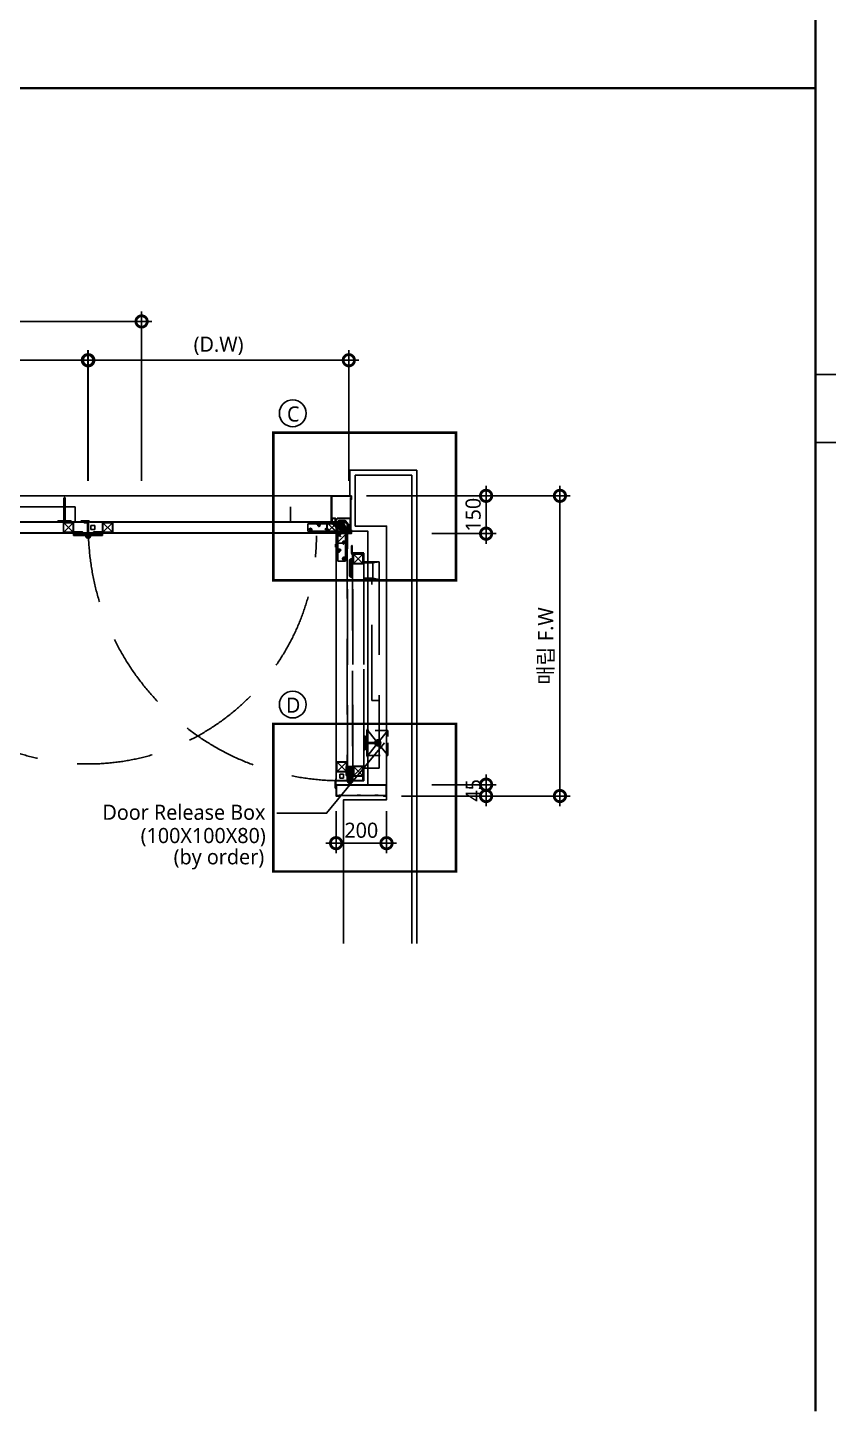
# Model space of a CAD drawing. Extents: x 930 to 96951, y 420 to 531574.
# Drawn here: x 5814 to 8989, y 420 to 5910 of the extents above; entities that cross this region are included whole.
import ezdxf
from ezdxf.enums import TextEntityAlignment as Align

# ---------------------------------------------------------------- set-up
doc = ezdxf.new("R2010")
doc.units = 0
doc.header["$LTSCALE"] = 200
doc.header["$MEASUREMENT"] = 0
doc.header["$PDMODE"] = 3
doc.header["$PDSIZE"] = -1
for name, pattern in [('CENTER', [2, 1.25, -0.25, 0.25, -0.25]), ('HID', [2.3, 1.5, -0.8]), ('HIDDEN', [0.375, 0.25, -0.125])]:
    doc.linetypes.add(name, pattern=pattern)
doc.layers.get('0').update_dxf_attribs({"linetype": 'CONTINUOUS'})
doc.layers.get('Defpoints').update_dxf_attribs({"color": 137, "linetype": 'CONTINUOUS'})
for name, color, linetype in [('251', 251, 'CONTINUOUS'), ('252', 252, 'CONTINUOUS'), ('col', 2, 'CONTINUOUS'), ('DIM', 7, 'CONTINUOUS'), ('DOOR', 6, 'CONTINUOUS'), ('Door_p', 5, 'CONTINUOUS'), ('FORM', 7, 'CONTINUOUS'), ('FP-HATC', 6, 'CONTINUOUS'), ('FRAME', 7, 'CONTINUOUS'), ('HAT', 8, 'CONTINUOUS'), ('Leader(지시선)', 4, 'CONTINUOUS'), ('SYM-LEAD', 6, 'CONTINUOUS'), ('TEXT', 3, 'CONTINUOUS'), ('평볼트', 250, 'CONTINUOUS')]:
    doc.layers.add(name, color=color, linetype=linetype)
doc.layers.add('도면내선', color=7, linetype='CONTINUOUS', lineweight=40)
doc.styles.add('스타일1', font='malgun.ttf')
doc.dimstyles.new('CJA-60', dxfattribs={"dimscale": 60, "dimtxt": 3, "dimasz": 1, "dimexe": 2, "dimexo": 3, "dimgap": 1, "dimtad": 1, "dimdec": 0, "dimzin": 1, "dimdsep": 46, "dimlunit": 6, "dimtxsty": '스타일1', "dimblk": 'GAUN-DOT', "dimcen": -2, "dimdle": 2, "dimclrd": 256, "dimclre": 256, "dimclrt": 3, "dimadec": 0, "dimazin": 0, "dimtfac": 1, "dimtdec": 0, "dimtix": 1, "dimtmove": 2, "dimatfit": 3, "dimldrblk": 'DOTSMALL', "dimfxl": 1, "dimtolj": 1, "dimtzin": 1, "dimarcsym": 0})
pattern_1 = [(315, (20040.2203, 25578.118), (0.67351921, 0.67351921), [])]

# ---------------------------------------------------------------- blocks, each defined once
blk = doc.blocks.new('볼트1')
at = {"color": 250}
for p, q in [((15190.6, 13175), (15192.6, 13176)), ((15192.6, 13176), (15192.6, 13166)), ((15180.6, 13173), (15180.6, 13169)), ((15180.6, 13173), (15180.9, 13173)), ((15180.6, 13169), (15181.5, 13169)), ((15181.2, 13173.6), (15180.9, 13173)), ((15181.5, 13169), (15180.9, 13173)), ((15181.2, 13173.6), (15181.5, 13173)), ((15181.5, 13173), (15182.1, 13173)), ((15182.1, 13169), (15181.5, 13173)), ((15181.8, 13168.4), (15181.5, 13169)), ((15181.8, 13168.4), (15182.1, 13169)), ((15182.4, 13173.6), (15182.1, 13173)), ((15182.7, 13169), (15182.1, 13173)), ((15182.1, 13169), (15182.7, 13169)), ((15182.4, 13173.6), (15182.7, 13173)), ((15182.7, 13173), (15183.3, 13173)), ((15183.3, 13169), (15182.7, 13173)), ((15183, 13168.4), (15182.7, 13169)), ((15183, 13168.4), (15183.3, 13169)), ((15183.6, 13173.6), (15183.3, 13173)), ((15183.9, 13169), (15183.3, 13173)), ((15183.3, 13169), (15183.9, 13169)), ((15183.6, 13173.6), (15183.9, 13173)), ((15183.9, 13173), (15184.5, 13173)), ((15184.5, 13169), (15183.9, 13173)), ((15184.2, 13168.4), (15183.9, 13169)), ((15184.2, 13168.4), (15184.5, 13169)), ((15184.8, 13173.6), (15184.5, 13173)), ((15185.1, 13169), (15184.5, 13173)), ((15184.5, 13169), (15185.1, 13169)), ((15184.8, 13173.6), (15185.1, 13173)), ((15185.1, 13173), (15185.7, 13173)), ((15185.7, 13169), (15185.1, 13173)), ((15185.4, 13168.4), (15185.1, 13169)), ((15185.4, 13168.4), (15185.7, 13169)), ((15186, 13173.6), (15185.7, 13173)), ((15186.3, 13169), (15185.7, 13173)), ((15185.7, 13169), (15186.3, 13169)), ((15186, 13173.6), (15186.3, 13173)), ((15186.3, 13173), (15186.9, 13173)), ((15186.9, 13169), (15186.3, 13173)), ((15186.6, 13168.4), (15186.3, 13169)), ((15186.6, 13168.4), (15186.9, 13169)), ((15187.2, 13173.6), (15186.9, 13173)), ((15187.5, 13169), (15186.9, 13173)), ((15186.9, 13169), (15187.5, 13169)), ((15187.2, 13173.6), (15187.5, 13173)), ((15187.5, 13173), (15188.1, 13173)), ((15188.1, 13169), (15187.5, 13173)), ((15187.8, 13168.4), (15187.5, 13169)), ((15187.8, 13168.4), (15188.1, 13169)), ((15188.4, 13173.6), (15188.1, 13173)), ((15188.7, 13169), (15188.1, 13173)), ((15188.1, 13169), (15188.7, 13169)), ((15188.4, 13173.6), (15188.7, 13173)), ((15188.7, 13173), (15189.3, 13173)), ((15189.3, 13169), (15188.7, 13173)), ((15189, 13168.4), (15188.7, 13169)), ((15189, 13168.4), (15189.3, 13169)), ((15189.6, 13173.6), (15189.3, 13173)), ((15189.9, 13169), (15189.3, 13173)), ((15189.3, 13169), (15189.9, 13169)), ((15189.6, 13173.6), (15189.9, 13173)), ((15189.9, 13173), (15190.6, 13173)), ((15190.5, 13169), (15189.9, 13173)), ((15190.2, 13168.4), (15189.9, 13169)), ((15190.2, 13168.4), (15190.5, 13169)), ((15190.5, 13169), (15190.6, 13169)), ((15190.6, 13175), (15190.6, 13167)), ((15192.6, 13166), (15190.6, 13167))]:
    blk.add_line(p, q, dxfattribs=at)
at = {"color": 250, "linetype": 'CENTER', "lineweight": 5, "ltscale": 4}
blk.add_line((15193.6, 13171), (15179.6, 13171), dxfattribs=at)
at = {"color": 250, "lineweight": 5}
for p, q in [((15181.2, 13173.6), (15181.8, 13168.4)), ((15182.4, 13173.6), (15183, 13168.4)), ((15183.6, 13173.6), (15184.2, 13168.4)), ((15184.8, 13173.6), (15185.4, 13168.4)), ((15186, 13173.6), (15186.6, 13168.4)), ((15187.2, 13173.6), (15187.8, 13168.4)), ((15188.4, 13173.6), (15189, 13168.4)), ((15189.6, 13173.6), (15190.2, 13168.4))]:
    blk.add_line(p, q, dxfattribs=at)
blk = doc.blocks.new('GAUN-DOT')
at = {"linetype": 'ByBlock'}
for p, q in [((2, 0), (-2, 0)), ((0, -2), (0, 2))]:
    blk.add_line(p, q, dxfattribs=at)
at = {"const_width": 2.25}
blk.add_lwpolyline([(0, 0.28125, 1), (0, -0.28125, 1)], format="xyb", close=True, dxfattribs=at)
blk = doc.blocks.new('*D70')
at = {"layer": 'Defpoints', "color": 0, "transparency": 16777216}
for p in [(7356.7, 2906.2), (7356.7, 2861.2), (7631.6, 2861.2)]:
    blk.add_point(p, dxfattribs=at)
at = {"layer": 'DIM', "lineweight": -2, "transparency": 16777216}
for p, q in [((7631.6, 2926.2), (7631.6, 2946.2)), ((7416.7, 2906.2), (7671.6, 2906.2)), ((7416.7, 2861.2), (7671.6, 2861.2)), ((7631.6, 2906.2), (7631.6, 2861.2)), ((7631.6, 2841.2), (7631.6, 2821.2))]:
    blk.add_line(p, q, dxfattribs=at)
at = {"layer": 'DIM', "lineweight": -2, "transparency": 16777216, "xscale": 20, "yscale": 20, "zscale": 20}
for p, rotation in [((7631.6, 2906.2), 270), ((7631.6, 2861.2), 90)]:
    blk.add_blockref('GAUN-DOT', p, dxfattribs=dict(at, rotation=rotation))
at = {"layer": 'DIM', "color": 3, "transparency": 16777216, "insert": (7581.1, 2883.7), "char_height": 60, "attachment_point": 5, "rotation": 90, "style": '스타일1'}
blk.add_mtext('\\A1;45', dxfattribs=at)
blk = doc.blocks.new('_DotSmall')
at = {"layer": 'DIM'}
h = blk.add_hatch(color=256, dxfattribs=at)
edge = h.paths.add_edge_path()
edge.add_arc((0, 0), 0.2, 0, 360)
at = {"layer": 'DIM', "linetype": 'ByBlock'}
blk.add_circle((0, 0), 0.2, dxfattribs=at)
blk = doc.blocks.new('*D69')
at = {"layer": 'Defpoints', "color": 0, "transparency": 16777216}
for p in [(7097.6, 4052.2), (7236.7, 2861.2), (7924.4, 2861.2)]:
    blk.add_point(p, dxfattribs=at)
at = {"layer": 'DIM', "lineweight": -2, "transparency": 16777216}
for p, q in [((7157.6, 4052.2), (7964.4, 4052.2)), ((7924.4, 4032.2), (7924.4, 2881.2)), ((7296.7, 2861.2), (7964.4, 2861.2))]:
    blk.add_line(p, q, dxfattribs=at)
at = {"layer": 'DIM', "lineweight": -2, "transparency": 16777216, "xscale": 20, "yscale": 20, "zscale": 20}
for p, rotation in [((7924.4, 4052.2), 90), ((7924.4, 2861.2), 270)]:
    blk.add_blockref('GAUN-DOT', p, dxfattribs=dict(at, rotation=rotation))
at = {"layer": 'DIM', "color": 3, "transparency": 16777216, "insert": (7871, 3456.7), "char_height": 60, "attachment_point": 5, "rotation": 90, "style": '스타일1'}
blk.add_mtext('\\A1;{\\fGulim|b0|i0|c129|p50;매립 }F.W ', dxfattribs=at)
blk = doc.blocks.new('*D68')
at = {"layer": 'Defpoints', "color": 0, "transparency": 16777216}
for p in [(7356.7, 4052.2), (7356.7, 3902.2), (7631.6, 3902.2)]:
    blk.add_point(p, dxfattribs=at)
at = {"layer": 'DIM', "lineweight": -2, "transparency": 16777216}
for p, q in [((7631.6, 4072.2), (7631.6, 4092.2)), ((7416.7, 4052.2), (7671.6, 4052.2)), ((7631.6, 4052.2), (7631.6, 3902.2)), ((7416.7, 3902.2), (7671.6, 3902.2)), ((7631.6, 3882.2), (7631.6, 3862.2))]:
    blk.add_line(p, q, dxfattribs=at)
at = {"layer": 'DIM', "lineweight": -2, "transparency": 16777216, "xscale": 20, "yscale": 20, "zscale": 20}
for p, rotation in [((7631.6, 4052.2), 270), ((7631.6, 3902.2), 90)]:
    blk.add_blockref('GAUN-DOT', p, dxfattribs=dict(at, rotation=rotation))
at = {"layer": 'DIM', "color": 3, "transparency": 16777216, "insert": (7580.5, 3977.2), "char_height": 60, "attachment_point": 5, "rotation": 90, "style": '스타일1'}
blk.add_mtext('\\A1;150', dxfattribs=at)
blk = doc.blocks.new('*D63')
at = {"layer": 'Defpoints', "color": 0, "transparency": 16777216}
for p in [(6265.4, 4744.1), (2361.6, 4052.2), (6265.4, 4052.2)]:
    blk.add_point(p, dxfattribs=at)
at = {"layer": 'DIM', "lineweight": -2, "transparency": 16777216}
for p, q in [((2361.6, 4112.2), (2361.6, 4784.1)), ((6265.4, 4112.2), (6265.4, 4784.1)), ((2381.6, 4744.1), (6245.4, 4744.1))]:
    blk.add_line(p, q, dxfattribs=at)
at = {"layer": 'DIM', "lineweight": -2, "transparency": 16777216, "xscale": 20, "yscale": 20, "zscale": 20, "rotation": 180}
blk.add_blockref('GAUN-DOT', (2361.6, 4744.1), dxfattribs=at)
at = {"layer": 'DIM', "lineweight": -2, "transparency": 16777216, "xscale": 20, "yscale": 20, "zscale": 20}
blk.add_blockref('GAUN-DOT', (6265.4, 4744.1), dxfattribs=at)
at = {"layer": 'DIM', "color": 3, "transparency": 16777216, "insert": (4313.5, 4794.5), "char_height": 60, "attachment_point": 5, "style": '스타일1'}
blk.add_mtext('\\A1;F.W ', dxfattribs=at)
blk = doc.blocks.new('*D64')
at = {"layer": 'Defpoints', "color": 0, "transparency": 16777216}
for p in [(6052.2, 4590.3), (5148.2, 4052.2), (6052.2, 4052.2)]:
    blk.add_point(p, dxfattribs=at)
at = {"layer": 'DIM', "lineweight": -2, "transparency": 16777216}
for p, q in [((5148.2, 4112.2), (5148.2, 4630.3)), ((6052.2, 4112.2), (6052.2, 4630.3)), ((5168.2, 4590.3), (6032.2, 4590.3))]:
    blk.add_line(p, q, dxfattribs=at)
at = {"layer": 'DIM', "lineweight": -2, "transparency": 16777216, "xscale": 20, "yscale": 20, "zscale": 20, "rotation": 180}
blk.add_blockref('GAUN-DOT', (5148.2, 4590.3), dxfattribs=at)
at = {"layer": 'DIM', "lineweight": -2, "transparency": 16777216, "xscale": 20, "yscale": 20, "zscale": 20}
blk.add_blockref('GAUN-DOT', (6052.2, 4590.3), dxfattribs=at)
at = {"layer": 'DIM', "color": 3, "transparency": 16777216, "insert": (5600.2, 4647.1), "char_height": 60, "attachment_point": 5, "style": '스타일1'}
blk.add_mtext('\\A1;(D.W)', dxfattribs=at)
blk = doc.blocks.new('*D65')
at = {"layer": 'Defpoints', "color": 0, "transparency": 16777216}
for p in [(7087.2, 4590.3), (6054.2, 4052.2), (7087.2, 4052.2)]:
    blk.add_point(p, dxfattribs=at)
at = {"layer": 'DIM', "lineweight": -2, "transparency": 16777216}
for p, q in [((6054.2, 4112.2), (6054.2, 4630.3)), ((7087.2, 4112.2), (7087.2, 4630.3)), ((6074.2, 4590.3), (7067.2, 4590.3))]:
    blk.add_line(p, q, dxfattribs=at)
at = {"layer": 'DIM', "lineweight": -2, "transparency": 16777216, "xscale": 20, "yscale": 20, "zscale": 20, "rotation": 180}
blk.add_blockref('GAUN-DOT', (6054.2, 4590.3), dxfattribs=at)
at = {"layer": 'DIM', "lineweight": -2, "transparency": 16777216, "xscale": 20, "yscale": 20, "zscale": 20}
blk.add_blockref('GAUN-DOT', (7087.2, 4590.3), dxfattribs=at)
at = {"layer": 'DIM', "color": 3, "transparency": 16777216, "insert": (6570.7, 4647.1), "char_height": 60, "attachment_point": 5, "style": '스타일1'}
blk.add_mtext('\\A1;(D.W)', dxfattribs=at)
blk = doc.blocks.new('*D72')
at = {"layer": 'Defpoints', "color": 0, "transparency": 16777216}
for p in [(7036.7, 2861.2), (7236.7, 2861.2), (7236.7, 2674.1)]:
    blk.add_point(p, dxfattribs=at)
at = {"layer": 'DIM', "lineweight": -2, "transparency": 16777216}
for p, q in [((7036.7, 2801.2), (7036.7, 2634.1)), ((7236.7, 2801.2), (7236.7, 2634.1)), ((7056.7, 2674.1), (7216.7, 2674.1))]:
    blk.add_line(p, q, dxfattribs=at)
at = {"layer": 'DIM', "lineweight": -2, "transparency": 16777216, "xscale": 20, "yscale": 20, "zscale": 20, "rotation": 180}
blk.add_blockref('GAUN-DOT', (7036.7, 2674.1), dxfattribs=at)
at = {"layer": 'DIM', "lineweight": -2, "transparency": 16777216, "xscale": 20, "yscale": 20, "zscale": 20}
blk.add_blockref('GAUN-DOT', (7236.7, 2674.1), dxfattribs=at)
at = {"layer": 'DIM', "color": 3, "transparency": 16777216, "insert": (7136.7, 2725.1), "char_height": 60, "attachment_point": 5, "style": '스타일1'}
blk.add_mtext('\\A1;200', dxfattribs=at)

msp = doc.modelspace()

# ---------------------------------------------------------------- hatches: boundary and pattern name
at = {"lineweight": 5}
h = msp.add_hatch(dxfattribs=at)
h.set_pattern_fill('ANSI31', color=251, scale=0.3)
h.set_pattern_definition([(45, (-12619.116, 17003.99705), (-0.67351921, 0.67351921), [])])
h.paths.add_polyline_path([(7094.404, 3910.496), (7096.004, 3910.496), (7096.004, 4046.196), (7094.404, 4046.196)])
h = msp.add_hatch(dxfattribs=at)
h.set_pattern_fill('ANSI31', color=251, scale=0.3, angle=-90)
h.set_pattern_definition(pattern_1)
h.paths.add_polyline_path([(7043.52, 2862.796), (7043.52, 2864.396), (7229.92, 2864.396), (7229.92, 2862.796)])
h = msp.add_hatch(dxfattribs=at)
h.set_pattern_fill('ANSI31', color=251, scale=0.3, angle=-90)
h.set_pattern_definition(pattern_1)
h.paths.add_polyline_path([(7043.52, 2862.796), (7043.52, 2864.396), (7229.92, 2864.396), (7229.92, 2862.796)])

# ---------------------------------------------------------------- linework, layer by layer
at = {"color": 251, "lineweight": 5}
for p, q in [((7094.404, 3910.496), (7094.404, 4046.196)), ((7094.404, 4046.196), (7096.004, 4046.196)), ((7096.004, 3910.496), (7096.004, 4046.196)), ((7094.404, 3910.496), (7096.004, 3910.496)), ((7043.52, 2864.396), (7229.92, 2864.396)), ((7043.52, 2862.796), (7043.52, 2864.396)), ((7043.52, 2864.396), (7229.92, 2864.396)), ((7043.52, 2862.796), (7043.52, 2864.396)), ((7043.52, 2862.796), (7229.92, 2862.796)), ((7043.52, 2862.796), (7229.92, 2862.796)), ((7229.92, 2862.796), (7229.92, 2864.396)), ((7229.92, 2862.796), (7229.92, 2864.396))]:
    msp.add_line(p, q, dxfattribs=at)
at = {"color": 202}
for p, q in [((5995.797, 3894.995), (5995.797, 3898.195)), ((5995.797, 3898.195), (6042.857, 3898.195)), ((6001.801, 3894.995), (6001.801, 3898.195)), ((6008.801, 3894.995), (6008.801, 3898.195)), ((6017.731, 3894.995), (6017.731, 3898.195)), ((6024.731, 3894.995), (6024.731, 3898.195)), ((6039.797, 3894.995), (6039.797, 3898.195)), ((6063.537, 3898.195), (6110.597, 3898.195)), ((6081.663, 3894.995), (6081.663, 3898.195)), ((6088.663, 3894.995), (6088.663, 3898.195)), ((6097.593, 3894.995), (6097.593, 3898.195)), ((6104.593, 3894.995), (6104.593, 3898.195)), ((6110.597, 3894.995), (6110.597, 3898.195)), ((5995.797, 3894.995), (6043.649, 3894.995)), ((6062.745, 3894.995), (6059.518, 3894.995)), ((6061.703, 3894.995), (6110.597, 3894.995))]:
    msp.add_line(p, q, dxfattribs=at)
for p, q in [((6050.697, 3893.995), (6055.697, 3893.995)), ((6050.697, 3893.995), (6055.697, 3893.995)), ((6053.197, 3891.495), (6053.197, 3896.495)), ((6053.197, 3891.495), (6053.197, 3896.495))]:
    msp.add_line(p, q)
at = {"linetype": 'HIDDEN', "const_width": 10}
for points in [[(6788.16, 4302.912), (7511.991, 4302.912), (7511.991, 3716.955), (6788.16, 3716.955)], [(6788.16, 3147.476), (7511.991, 3147.476), (7511.991, 2561.519), (6788.16, 2561.519)]]:
    msp.add_lwpolyline(points, close=True, dxfattribs=at)
at = {"color": 202}
for radius in [9.6, 6.15, 6.15]:
    msp.add_circle((6053.197, 3893.995), radius, dxfattribs=at)
for centre, radius, start, end in [((6042.857, 3901.195), 3, 270, 325.150095), ((6053.197, 3893.995), 9.6, 34.849905, 5.979157), ((6053.197, 3893.995), 6.4, 25.184337, 8.989299), ((6063.537, 3901.195), 3, 214.849905, 270), ((6061.703, 3897.995), 3, 205.184337, 270)]:
    msp.add_arc(centre, radius, start, end, dxfattribs=at)
at = {"layer": '251'}
for p, q in [((5957.486, 4043.289), (5957.517, 3953.657)), ((5962.11, 3953.663), (5962.079, 4043.296)), ((5933.026, 3949.196), (5933.02, 3953.696)), ((5933.02, 3953.696), (5986.607, 3953.696)), ((5986.607, 3953.696), (5986.613, 3949.196)), ((5986.613, 3949.196), (5933.026, 3949.196)), ((6925.104, 3941.696), (7059.104, 3941.696)), ((6925.104, 3941.696), (6925.104, 3911.696)), ((7059.104, 3911.696), (6925.104, 3911.696)), ((7055.104, 3926.696), (7063.104, 3926.696)), ((7059.104, 3922.696), (7059.104, 3930.696)), ((7158.169, 3097.063), (7153.707, 3097.057)), ((7153.707, 3097.057), (7153.707, 3046.532)), ((7158.207, 3121.794), (7162.007, 3128.794)), ((7158.207, 3121.794), (7158.207, 3021.794)), ((7158.135, 3046.538), (7153.707, 3046.532)), ((7158.207, 3021.794), (7162.007, 3014.794))]:
    msp.add_line(p, q, dxfattribs=at)
for centre, radius in [((6935.104, 3917.696), 3), ((6967.104, 3935.696), 3), ((6999.104, 3917.696), 3), ((7031.104, 3935.696), 3), ((7059.104, 3926.696), 10.5), ((7059.104, 3926.696), 10), ((7059.104, 3926.696), 6.5)]:
    msp.add_circle(centre, radius, dxfattribs=at)
for centre, radius, start, end in [((5959.782, 4043.292), 2.297, 358.347011, 180.078606), ((6935.104, 3917.696), 6, 270, 180), ((6967.104, 3935.696), 6, 270, 180), ((6999.104, 3917.696), 6, 270, 180), ((7031.104, 3935.696), 6, 270, 180), ((7059.104, 3926.696), 15, 270, 90)]:
    msp.add_arc(centre, radius, start, end, dxfattribs=at)
at = {"layer": '252'}
for p, q in [((5955.174, 3946.696), (5955.174, 3906.696)), ((5995.174, 3946.696), (5955.174, 3946.696)), ((5955.174, 3946.696), (5995.174, 3906.696)), ((5955.174, 3906.696), (5995.174, 3946.696)), ((5995.174, 3906.696), (5955.174, 3906.696)), ((5956.374, 3945.496), (5956.374, 3907.896)), ((5993.974, 3945.496), (5956.374, 3945.496)), ((5993.974, 3907.896), (5956.374, 3907.896)), ((5993.974, 3945.496), (5993.974, 3907.896)), ((5995.174, 3946.696), (5995.174, 3906.696)), ((6037.104, 3946.196), (6037.104, 3946.996)), ((6037.104, 3946.196), (6037.104, 3945.396)), ((6079.699, 3934.196), (6064.699, 3934.196)), ((6064.699, 3934.196), (6064.699, 3919.196)), ((6064.699, 3919.196), (6079.699, 3919.196)), ((6079.699, 3919.196), (6079.699, 3934.196)), ((6111.035, 3946.696), (6111.035, 3906.696)), ((6151.035, 3946.696), (6111.035, 3946.696)), ((6111.035, 3946.696), (6151.035, 3906.696)), ((6111.035, 3906.696), (6151.035, 3946.696)), ((6151.035, 3906.696), (6111.035, 3906.696)), ((6112.235, 3945.496), (6112.235, 3907.896)), ((6149.835, 3945.496), (6112.235, 3945.496)), ((6149.835, 3907.896), (6112.235, 3907.896)), ((6149.835, 3945.496), (6149.835, 3907.896)), ((6151.035, 3946.696), (6151.035, 3906.696)), ((7000.529, 3946.696), (7000.529, 3906.696)), ((7040.529, 3946.696), (7000.529, 3946.696)), ((7000.529, 3946.696), (7040.529, 3906.696)), ((7000.529, 3906.696), (7040.529, 3946.696)), ((7040.529, 3906.696), (7000.529, 3906.696)), ((7001.729, 3945.496), (7001.729, 3907.896)), ((7039.329, 3945.496), (7001.729, 3945.496)), ((7039.329, 3907.896), (7001.729, 3907.896)), ((7039.329, 3945.496), (7039.329, 3907.896)), ((7040.529, 3946.696), (7040.529, 3906.696)), ((7062.104, 3946.199), (7062.104, 3946.999)), ((7062.104, 3946.199), (7062.104, 3945.399))]:
    msp.add_line(p, q, dxfattribs=at)
msp.add_lwpolyline([(6075.035, 3908.996), (6111.035, 3908.996), (6111.035, 3904.996), (6075.035, 3904.996)], close=True, dxfattribs=at)
at = {"layer": 'col'}
for p, q in [((7336.72, 4134.196), (7112.604, 4134.196)), ((7112.604, 4134.196), (7112.604, 3932.196)), ((7336.72, 2276.22), (7336.72, 4134.196))]:
    msp.add_line(p, q, dxfattribs=at)
msp.add_lwpolyline([(7112.604, 3932.196), (7236.72, 3932.196), (7236.72, 2846.196), (7066.72, 2846.196), (7066.72, 2276.22)], dxfattribs=at)
at = {"layer": 'DOOR', "color": 6}
for points in [[(6026.737, 3952.496), (6054.997, 3952.496), (6061.222, 3948.396), (7075.636, 3948.396, -1.04463446), (7075.697, 3946.999), (7062.197, 3946.999), (7062.197, 3946.199), (7075.697, 3946.199, 1.03026922), (7075.608, 3949.196), (6061.462, 3949.196), (6055.237, 3953.296), (6026.737, 3953.296, 1), (6026.737, 3950.296), (6052.237, 3950.296), (6052.237, 3951.096), (6026.737, 3951.096, -1)], [(5155.462, 3904.196), (6052.197, 3904.196), (6052.197, 3946.196), (6037.197, 3946.196), (6037.197, 3945.396), (6051.397, 3945.396), (6051.397, 3904.996), (5155.222, 3904.996), (5148.997, 3900.896), (5120.737, 3900.896, -1), (5120.737, 3902.296), (5146.237, 3902.296), (5146.237, 3903.096), (5120.737, 3903.096, 1), (5120.737, 3900.096), (5149.237, 3900.096)], [(6050.697, 3949.196), (5148.197, 3949.196), (5148.197, 3901.996), (5123.997, 3901.996), (5123.997, 3901.196), (5148.997, 3901.196), (5148.997, 3948.396), (6050.697, 3948.396, -1), (6050.697, 3946.996), (6037.197, 3946.996), (6037.197, 3946.196), (6050.697, 3946.196, 1)]]:
    msp.add_lwpolyline(points, format="xyb", close=True, dxfattribs=at)
msp.add_lwpolyline([(7087.197, 3912.696), (7087.197, 3937.696), (7077.197, 3946.199), (7062.197, 3946.199), (7062.197, 3945.399), (7076.945, 3945.399), (7086.397, 3937.28), (7086.397, 3913.028), (7076.866, 3904.996), (6054.997, 3904.996), (6054.997, 3952.196), (6029.997, 3952.196), (6029.997, 3951.396), (6054.197, 3951.396), (6054.197, 3904.196), (7077.197, 3904.196)], close=True, dxfattribs=at)
at = {"layer": 'Door_p'}
for p, q in [((7017.604, 4052.196), (3274.79, 4052.196)), ((5253.101, 4009.196), (6001.911, 4009.196)), ((6001.911, 4009.196), (6001.911, 3949.196)), ((6855.533, 4009.196), (6855.533, 3949.196))]:
    msp.add_line(p, q, dxfattribs=at)
at = {"layer": 'Door_p', "color": 4, "linetype": 'CENTER', "lineweight": 5, "ltscale": 0.1}
for p, q in [((6042.104, 3943.396), (6042.104, 3951.196)), ((7067.104, 3943.399), (7067.104, 3951.199))]:
    msp.add_line(p, q, dxfattribs=at)
at = {"layer": 'Door_p'}
for points in [[(5995.797, 3904.195), (6039.797, 3904.195), (6039.797, 3898.195), (5995.797, 3898.195)], [(6000.301, 3904.195), (6010.301, 3904.195), (6010.301, 3898.195), (6000.301, 3898.195)], [(6016.231, 3904.195), (6026.231, 3904.195), (6026.231, 3898.195), (6016.231, 3898.195)], [(6066.597, 3904.195), (6110.597, 3904.195), (6110.597, 3898.195), (6066.597, 3898.195)], [(6080.163, 3904.195), (6090.163, 3904.195), (6090.163, 3898.195), (6080.163, 3898.195)], [(6096.093, 3904.195), (6106.093, 3904.195), (6106.093, 3898.195), (6096.093, 3898.195)]]:
    msp.add_lwpolyline(points, close=True, dxfattribs=at)
at = {"layer": 'Door_p', "color": 6}
for points in [[(6037.854, 3949.196), (6046.354, 3949.196), (6046.354, 3948.396), (6037.854, 3948.396)], [(6039.854, 3946.996), (6044.354, 3946.996), (6044.354, 3946.196), (6039.854, 3946.196)], [(6039.854, 3946.196), (6044.354, 3946.196), (6044.354, 3945.396), (6039.854, 3945.396)], [(7062.854, 3949.196), (7071.354, 3949.196), (7071.354, 3948.396), (7062.854, 3948.396)], [(7064.854, 3946.999), (7069.354, 3946.999), (7069.354, 3946.199), (7064.854, 3946.199)], [(7064.854, 3946.199), (7069.354, 3946.199), (7069.354, 3945.399), (7064.854, 3945.399)]]:
    msp.add_lwpolyline(points, close=True, dxfattribs=at)
at = {"layer": 'Door_p', "linetype": 'HID'}
for centre, radius, end in [((7059.104, 3926.696), 1004.907, 270), ((6053.197, 3893.995), 905.591, 0)]:
    msp.add_arc(centre, radius, 180, end, dxfattribs=at)
at = {"layer": 'FORM'}
msp.add_lwpolyline([(8937.751, 4534.286), (9207.751, 4534.286), (9207.751, 4264.286), (8937.751, 4264.286)], close=True, dxfattribs=at)
at = {"layer": 'FP-HATC'}
for p, q in [((7356.72, 4154.196), (7091.604, 4154.196)), ((7091.604, 4052.196), (7091.604, 4154.196)), ((7356.72, 2276.22), (7356.72, 4154.196))]:
    msp.add_line(p, q, dxfattribs=at)
at = {"layer": 'FP-HATC', "linetype": 'HIDDEN'}
for p, q in [((7162.007, 3121.821), (7242.007, 3021.821)), ((7162.007, 3021.821), (7242.007, 3121.821))]:
    msp.add_line(p, q, dxfattribs=at)
at = {"layer": 'FP-HATC'}
msp.add_lwpolyline([(7042.892, 3912.196), (7162.007, 3912.196), (7162.007, 2906.196), (7182.007, 2906.196)], dxfattribs=at)
at = {"layer": 'FP-HATC', "linetype": 'HIDDEN'}
msp.add_lwpolyline([(7162.007, 3121.821), (7162.007, 3021.821), (7242.007, 3021.821), (7242.007, 3121.821)], close=True, dxfattribs=at)
at = {"layer": 'FRAME'}
msp.add_lwpolyline([(7019.204, 4050.596), (7096.004, 4050.596), (7096.004, 4037.196), (7097.604, 4037.196), (7097.604, 4052.196), (7017.604, 4052.196), (7017.604, 3953.996, 1.02757198), (7021.202, 3954.094), (7020.871, 3962.196), (7032.604, 3962.196), (7032.604, 3952.196), (7042.604, 3962.196), (7092.604, 3962.196), (7092.604, 3912.196), (7082.607, 3902.196), (7097.604, 3902.196), (7097.604, 3917.196), (7096.004, 3917.196), (7096.004, 3903.796), (7086.469, 3903.796), (7094.204, 3911.534), (7094.204, 3963.796), (7041.942, 3963.796), (7034.204, 3956.059), (7034.204, 3963.796), (7019.204, 3963.796), (7019.604, 3954.013, -1.04164897), (7019.204, 3953.996)], format="xyb", close=True, dxfattribs=at)
msp.add_lwpolyline([(7088.32, 2904.596), (7088.32, 2904.596), (7235.12, 2904.596), (7235.12, 2862.796), (7224.72, 2862.796), (7224.72, 2861.196), (7236.72, 2861.196), (7236.72, 2906.196), (7086.72, 2906.196), (7086.72, 2906.196), (7036.72, 2906.196), (7036.72, 2861.196), (7048.72, 2861.196), (7048.72, 2862.796), (7038.32, 2862.796), (7038.32, 2904.596)], close=True, dxfattribs=at)
msp.add_lwpolyline([(7088.32, 2904.596), (7088.32, 2904.596), (7235.12, 2904.596), (7235.12, 2862.796), (7224.72, 2862.796), (7224.72, 2861.196), (7236.72, 2861.196), (7236.72, 2906.196), (7086.72, 2906.196), (7086.72, 2906.196), (7036.72, 2906.196), (7036.72, 2861.196), (7048.72, 2861.196), (7048.72, 2862.796), (7038.32, 2862.796), (7038.32, 2904.596)], close=True, dxfattribs=at)
at = {"layer": 'HAT', "linetype": 'HID'}
for p, q in [((7048.104, 3954.789), (7039.602, 3944.789)), ((7040.402, 3944.537), (7048.521, 3953.989)), ((7073.104, 3954.789), (7048.104, 3954.789)), ((7048.521, 3953.989), (7072.773, 3953.989)), ((7072.773, 3953.989), (7080.804, 3944.458)), ((7081.604, 3944.789), (7073.104, 3954.789)), ((7057.531, 3889.695), (7017.531, 3929.695)), ((7036.604, 3930.446), (7036.604, 3938.946)), ((7036.604, 3938.946), (7037.404, 3938.946)), ((7037.404, 3930.446), (7036.604, 3930.446)), ((7037.404, 3938.946), (7037.404, 3930.446)), ((7038.802, 3932.446), (7038.802, 3936.946)), ((7038.802, 3936.946), (7039.602, 3936.946)), ((7039.602, 3932.446), (7038.802, 3932.446)), ((7039.602, 3929.696), (7038.802, 3929.696)), ((7039.104, 3903.789), (7079.104, 3903.789)), ((7039.104, 3903.789), (7039.104, 3863.789)), ((7039.104, 3863.789), (7079.104, 3903.789)), ((7039.602, 3944.789), (7039.602, 3929.789)), ((7039.602, 3936.946), (7039.602, 3932.446)), ((7039.602, 3932.446), (7039.602, 3936.946)), ((7039.602, 3936.946), (7040.402, 3936.946)), ((7040.402, 3932.446), (7039.602, 3932.446)), ((7039.602, 3929.789), (7040.402, 3929.789)), ((7039.602, 3929.696), (7040.402, 3929.696)), ((7040.304, 3902.589), (7077.904, 3902.589)), ((7040.304, 3902.589), (7040.304, 3864.989)), ((7040.402, 3929.789), (7040.402, 3944.537)), ((7040.402, 3936.946), (7040.402, 3932.446)), ((7044.104, 3792.696), (7044.104, 3926.696)), ((7063.104, 3926.696), (7055.104, 3926.696)), ((7059.104, 3922.696), (7059.104, 3930.696)), ((7074.104, 3926.696), (7074.104, 3792.696)), ((7077.904, 3902.589), (7077.904, 3864.989)), ((7079.104, 3903.789), (7079.104, 3863.789)), ((7080.804, 3944.458), (7080.804, 2922.589)), ((7081.604, 2921.789), (7081.604, 3944.789)), ((7035.004, 3861.1), (7035.004, 3848.3)), ((7036.604, 3862.7), (7036.604, 3846.7)), ((7039.104, 3863.789), (7079.104, 3863.789)), ((7040.304, 3864.989), (7077.904, 3864.989)), ((7044.104, 3792.696), (7074.104, 3792.696)), ((7096.007, 3801.885), (7090.007, 3797.885)), ((7090.007, 3797.885), (7090.007, 3733.885)), ((7102.007, 3801.885), (7096.007, 3801.885)), ((7096.007, 3801.885), (7096.007, 3729.885)), ((7102.007, 3801.885), (7102.007, 3729.885)), ((7144.507, 3822.484), (7104.507, 3822.484)), ((7104.507, 3782.484), (7104.507, 3822.484)), ((7144.507, 3822.484), (7104.507, 3782.484)), ((7104.507, 3822.484), (7144.507, 3782.484)), ((7143.307, 3821.284), (7105.707, 3821.284)), ((7105.707, 3783.684), (7105.707, 3821.284)), ((7143.307, 3783.684), (7143.307, 3821.284)), ((7144.507, 3782.484), (7144.507, 3822.484)), ((7207.007, 3790.885), (7147.007, 3790.885)), ((7147.007, 3790.885), (7147.007, 3720.885)), ((7207.007, 3790.885), (7182.007, 3785.885)), ((7207.007, 3790.885), (7207.007, 3720.885)), ((7096.007, 3729.885), (7090.007, 3733.885)), ((7144.507, 3782.484), (7104.507, 3782.484)), ((7143.307, 3783.684), (7105.707, 3783.684)), ((7182.007, 3785.885), (7147.007, 3785.885)), ((7182.007, 3785.885), (7182.007, 3725.885)), ((7102.007, 3729.885), (7096.007, 3729.885)), ((7182.007, 3725.885), (7147.007, 3725.885)), ((7207.007, 3720.885), (7147.007, 3720.885)), ((7178.155, 3240.875), (7178.155, 3720.885)), ((7178.155, 3240.875), (7178.155, 3720.885)), ((7182.007, 3725.885), (7207.007, 3720.885)), ((7207.007, 3720.885), (7207.007, 2972.075)), ((7207.007, 3240.875), (7178.155, 3240.875)), ((7207.007, 3240.875), (7178.155, 3240.875)), ((7147.007, 3098.545), (7151.507, 3098.551)), ((7147.007, 3098.545), (7151.507, 3098.551)), ((7147.007, 3044.958), (7147.007, 3098.545)), ((7147.007, 3044.958), (7147.007, 3098.545)), ((7151.507, 3098.551), (7151.507, 3044.964)), ((7151.507, 3098.551), (7151.507, 3044.964)), ((7151.507, 3044.964), (7147.007, 3044.958)), ((7151.507, 3044.964), (7147.007, 3044.958)), ((7189.208, 3074.117), (7151.467, 3074.054)), ((7189.208, 3074.117), (7151.467, 3074.054)), ((7151.473, 3069.461), (7189.214, 3069.524)), ((7151.473, 3069.461), (7189.214, 3069.524)), ((7039.104, 2996.697), (7079.104, 2996.697)), ((7039.104, 2996.697), (7039.104, 2956.697)), ((7039.104, 2956.697), (7079.104, 2996.697)), ((7079.104, 2956.697), (7039.104, 2996.697)), ((7039.104, 2996.697), (7079.104, 2996.697)), ((7039.104, 2996.697), (7039.104, 2956.697)), ((7039.104, 2956.697), (7079.104, 2996.697)), ((7079.104, 2956.697), (7039.104, 2996.697)), ((7040.304, 2995.497), (7077.904, 2995.497)), ((7040.304, 2995.497), (7040.304, 2957.897)), ((7040.304, 2995.497), (7077.904, 2995.497)), ((7040.304, 2995.497), (7040.304, 2957.897)), ((7077.904, 2995.497), (7077.904, 2957.897)), ((7077.904, 2995.497), (7077.904, 2957.897)), ((7079.104, 2996.697), (7079.104, 2956.697)), ((7079.104, 2996.697), (7079.104, 2956.697)), ((7087.606, 2931.129), (7087.606, 2978.189)), ((7090.806, 2978.189), (7087.606, 2978.189)), ((7087.606, 2931.129), (7087.606, 2978.189)), ((7090.806, 2978.189), (7087.606, 2978.189)), ((7090.806, 2972.185), (7087.606, 2972.185)), ((7090.806, 2972.185), (7087.606, 2972.185)), ((7090.806, 2965.185), (7087.606, 2965.185)), ((7090.806, 2965.185), (7087.606, 2965.185)), ((7090.806, 2929.295), (7090.806, 2978.189)), ((7090.806, 2929.295), (7090.806, 2978.189)), ((7092.806, 2978.189), (7096.006, 2978.189)), ((7092.806, 2978.189), (7092.806, 2930.337)), ((7092.806, 2978.189), (7096.006, 2978.189)), ((7092.806, 2978.189), (7092.806, 2930.337)), ((7092.806, 2972.185), (7096.006, 2972.185)), ((7092.806, 2972.185), (7096.006, 2972.185)), ((7092.806, 2965.185), (7096.006, 2965.185)), ((7092.806, 2965.185), (7096.006, 2965.185)), ((7096.006, 2978.189), (7096.006, 2931.129)), ((7096.006, 2978.189), (7096.006, 2931.129)), ((7144.507, 2979.481), (7104.507, 2979.481)), ((7104.507, 2939.481), (7104.507, 2979.481)), ((7144.507, 2979.481), (7104.507, 2939.481)), ((7104.507, 2979.481), (7144.507, 2939.481)), ((7144.507, 2979.481), (7104.507, 2979.481)), ((7104.507, 2939.481), (7104.507, 2979.481)), ((7144.507, 2979.481), (7104.507, 2939.481)), ((7104.507, 2979.481), (7144.507, 2939.481)), ((7143.307, 2978.281), (7105.707, 2978.281)), ((7105.707, 2940.681), (7105.707, 2978.281)), ((7143.307, 2978.281), (7105.707, 2978.281)), ((7105.707, 2940.681), (7105.707, 2978.281)), ((7143.307, 2940.681), (7143.307, 2978.281)), ((7143.307, 2940.681), (7143.307, 2978.281)), ((7144.507, 2939.481), (7144.507, 2979.481)), ((7144.507, 2939.481), (7144.507, 2979.481)), ((7207.007, 2972.075), (7147.007, 2972.075)), ((7207.007, 2972.075), (7147.007, 2972.075)), ((7080.804, 2922.589), (7033.604, 2922.589)), ((7033.604, 2922.589), (7033.604, 2897.589)), ((7034.404, 2897.589), (7034.404, 2921.789)), ((7034.404, 2921.789), (7081.604, 2921.789)), ((7039.104, 2956.697), (7079.104, 2956.697)), ((7039.104, 2956.697), (7079.104, 2956.697)), ((7040.304, 2957.897), (7077.904, 2957.897)), ((7040.304, 2957.897), (7077.904, 2957.897)), ((7066.604, 2947.291), (7051.604, 2947.291)), ((7051.604, 2947.291), (7051.604, 2932.291)), ((7066.604, 2947.291), (7051.604, 2947.291)), ((7051.604, 2947.291), (7051.604, 2932.291)), ((7051.604, 2932.291), (7066.604, 2932.291)), ((7051.604, 2932.291), (7066.604, 2932.291)), ((7066.604, 2932.291), (7066.604, 2947.291)), ((7066.604, 2932.291), (7066.604, 2947.291)), ((7090.806, 2956.255), (7087.606, 2956.255)), ((7090.806, 2956.255), (7087.606, 2956.255)), ((7090.806, 2949.255), (7087.606, 2949.255)), ((7090.806, 2949.255), (7087.606, 2949.255)), ((7089.306, 2920.789), (7094.306, 2920.789)), ((7094.306, 2920.789), (7089.306, 2920.789)), ((7089.306, 2920.789), (7094.306, 2920.789)), ((7094.306, 2920.789), (7089.306, 2920.789)), ((7090.806, 2930.337), (7090.806, 2927.11)), ((7090.806, 2930.337), (7090.806, 2927.11)), ((7091.806, 2923.289), (7091.806, 2918.289)), ((7091.806, 2918.289), (7091.806, 2923.289)), ((7091.806, 2923.289), (7091.806, 2918.289)), ((7091.806, 2918.289), (7091.806, 2923.289)), ((7092.806, 2956.255), (7096.006, 2956.255)), ((7092.806, 2956.255), (7096.006, 2956.255)), ((7092.806, 2949.255), (7096.006, 2949.255)), ((7092.806, 2949.255), (7096.006, 2949.255)), ((7092.806, 2934.189), (7096.006, 2934.189)), ((7092.806, 2934.189), (7096.006, 2934.189)), ((7144.507, 2939.481), (7104.507, 2939.481)), ((7144.507, 2939.481), (7104.507, 2939.481)), ((7143.307, 2940.681), (7105.707, 2940.681)), ((7143.307, 2940.681), (7105.707, 2940.681)), ((7144.007, 2936.882), (7143.207, 2936.882)), ((7144.007, 2936.882), (7143.207, 2936.882)), ((7143.207, 2929.632), (7143.207, 2934.132)), ((7143.207, 2934.132), (7144.007, 2934.132)), ((7143.207, 2929.632), (7143.207, 2934.132)), ((7143.207, 2934.132), (7144.007, 2934.132)), ((7144.007, 2929.632), (7143.207, 2929.632)), ((7144.007, 2929.632), (7143.207, 2929.632)), ((7144.007, 2936.882), (7144.807, 2936.882)), ((7144.007, 2936.882), (7144.807, 2936.882)), ((7144.007, 2929.632), (7144.007, 2934.132)), ((7144.007, 2934.132), (7144.807, 2934.132)), ((7144.007, 2934.132), (7144.007, 2929.632)), ((7144.007, 2929.632), (7144.007, 2934.132)), ((7144.007, 2934.132), (7144.807, 2934.132)), ((7144.007, 2934.132), (7144.007, 2929.632)), ((7144.807, 2929.632), (7144.007, 2929.632)), ((7144.807, 2929.632), (7144.007, 2929.632)), ((7144.807, 2934.132), (7144.807, 2929.632)), ((7144.807, 2934.132), (7144.807, 2929.632)), ((7146.207, 2927.632), (7146.207, 2936.132)), ((7146.207, 2936.132), (7147.007, 2936.132)), ((7146.207, 2927.632), (7146.207, 2936.132)), ((7146.207, 2936.132), (7147.007, 2936.132)), ((7147.007, 2927.632), (7146.207, 2927.632)), ((7147.007, 2927.632), (7146.207, 2927.632)), ((7147.007, 2936.132), (7147.007, 2927.632)), ((7147.007, 2936.132), (7147.007, 2927.632)), ((7033.604, 2897.589), (7034.404, 2897.589))]:
    msp.add_line(p, q, dxfattribs=at)
at = {"layer": 'HAT', "linetype": 'HID', "lineweight": 5, "ltscale": 0.1}
for p, q in [((7042.402, 3934.696), (7034.602, 3934.696)), ((7141.207, 2931.882), (7149.007, 2931.882)), ((7141.207, 2931.882), (7149.007, 2931.882))]:
    msp.add_line(p, q, dxfattribs=at)
at = {"layer": 'HAT', "linetype": 'HID'}
for points in [[(7073.104, 3954.789), (7048.104, 3954.789), (7039.602, 3944.789), (7039.602, 3929.789), (7040.402, 3929.789), (7040.402, 3944.537), (7048.521, 3953.989), (7072.773, 3953.989), (7080.804, 3944.458), (7080.804, 2922.589), (7033.604, 2922.589), (7033.604, 2897.589), (7034.404, 2897.589), (7034.404, 2921.789), (7081.604, 2921.789), (7081.604, 3944.789)], [(7076.804, 2942.627), (7076.804, 2978.627), (7080.804, 2978.627), (7080.804, 2942.627)], [(7076.804, 2942.627), (7076.804, 2978.627), (7080.804, 2978.627), (7080.804, 2942.627)], [(7081.606, 2934.189), (7081.606, 2978.189), (7087.606, 2978.189), (7087.606, 2934.189)], [(7081.606, 2934.189), (7081.606, 2978.189), (7087.606, 2978.189), (7087.606, 2934.189)], [(7081.606, 2963.685), (7081.606, 2973.685), (7087.606, 2973.685), (7087.606, 2963.685)], [(7081.606, 2963.685), (7081.606, 2973.685), (7087.606, 2973.685), (7087.606, 2963.685)], [(7102.006, 2978.189), (7102.006, 2934.189), (7096.006, 2934.189), (7096.006, 2978.189)], [(7102.006, 2978.189), (7102.006, 2934.189), (7096.006, 2934.189), (7096.006, 2978.189)], [(7102.006, 2973.685), (7102.006, 2963.685), (7096.006, 2963.685), (7096.006, 2973.685)], [(7102.006, 2973.685), (7102.006, 2963.685), (7096.006, 2963.685), (7096.006, 2973.685)], [(7106.807, 2978.812), (7106.807, 2942.812), (7102.807, 2942.812), (7102.807, 2978.812)], [(7106.807, 2978.812), (7106.807, 2942.812), (7102.807, 2942.812), (7102.807, 2978.812)], [(7081.606, 2947.755), (7081.606, 2957.755), (7087.606, 2957.755), (7087.606, 2947.755)], [(7081.606, 2947.755), (7081.606, 2957.755), (7087.606, 2957.755), (7087.606, 2947.755)], [(7102.006, 2957.755), (7102.006, 2947.755), (7096.006, 2947.755), (7096.006, 2957.755)], [(7102.006, 2957.755), (7102.006, 2947.755), (7096.006, 2947.755), (7096.006, 2957.755)]]:
    msp.add_lwpolyline(points, close=True, dxfattribs=at)
for points in [[(7033.304, 2894.329), (7033.304, 2922.589), (7037.404, 2928.814), (7037.404, 3943.228, -1.04463446), (7038.802, 3943.289), (7038.802, 3929.789), (7039.602, 3929.789), (7039.602, 3943.289, 1.03026922), (7036.604, 3943.2), (7036.604, 2929.054), (7032.504, 2922.829), (7032.504, 2894.329, 1), (7035.504, 2894.329), (7035.504, 2919.829), (7034.704, 2919.829), (7034.704, 2894.329, -1)], [(7102.007, 3818.524), (7102.007, 2921.789), (7144.007, 2921.789), (7144.007, 2936.789), (7143.207, 2936.789), (7143.207, 2922.589), (7102.807, 2922.589), (7102.807, 3818.764), (7098.707, 3824.989), (7098.707, 3853.249, -1), (7100.107, 3853.249), (7100.107, 3827.749), (7100.907, 3827.749), (7100.907, 3853.249, 1), (7097.907, 3853.249), (7097.907, 3824.749)], [(7102.007, 3818.524), (7102.007, 2921.789), (7144.007, 2921.789), (7144.007, 2936.789), (7143.207, 2936.789), (7143.207, 2922.589), (7102.807, 2922.589), (7102.807, 3818.764), (7098.707, 3824.989), (7098.707, 3853.249, -1), (7100.107, 3853.249), (7100.107, 3827.749), (7100.907, 3827.749), (7100.907, 3853.249, 1), (7097.907, 3853.249), (7097.907, 3824.749)], [(7147.007, 2923.289), (7147.007, 3825.789), (7099.807, 3825.789), (7099.807, 3849.989), (7099.007, 3849.989), (7099.007, 3824.989), (7146.207, 3824.989), (7146.207, 2923.289, -1), (7144.807, 2923.289), (7144.807, 2936.789), (7144.007, 2936.789), (7144.007, 2923.289, 1)], [(7147.007, 2923.289), (7147.007, 3825.789), (7099.807, 3825.789), (7099.807, 3849.989), (7099.007, 3849.989), (7099.007, 3824.989), (7146.207, 3824.989), (7146.207, 2923.289, -1), (7144.807, 2923.289), (7144.807, 2936.789), (7144.007, 2936.789), (7144.007, 2923.289, 1)]]:
    msp.add_lwpolyline(points, format="xyb", close=True, dxfattribs=at)
for centre, radius in [((7050.104, 3898.696), 3), ((7059.104, 3926.696), 10.5), ((7059.104, 3926.696), 10), ((7059.104, 3926.696), 6.5), ((7068.104, 3866.696), 3), ((7050.104, 3834.696), 3), ((7068.104, 3802.696), 3), ((7091.806, 2920.789), 9.6), ((7091.806, 2920.789), 9.6), ((7091.806, 2920.789), 6.15), ((7091.806, 2920.789), 6.15), ((7091.806, 2920.789), 6.15), ((7091.806, 2920.789), 6.15)]:
    msp.add_circle(centre, radius, dxfattribs=at)
for centre, radius, start, end in [((7059.104, 3926.696), 15, 0, 180), ((7050.104, 3898.696), 6, 0, 270), ((7068.104, 3866.696), 6, 0, 270), ((7050.104, 3834.696), 6, 0, 270), ((7068.104, 3802.696), 6, 0, 270), ((7189.208, 3071.866), 2.297, 268.347011, 90.078606), ((7189.208, 3071.866), 2.297, 268.347011, 90.078606), ((7091.806, 2920.789), 9.6, 124.849905, 95.979157), ((7091.806, 2920.789), 9.6, 124.849905, 95.979157), ((7091.806, 2920.789), 6.4, 115.184337, 98.989299), ((7091.806, 2920.789), 6.4, 115.184337, 98.989299), ((7084.606, 2931.129), 3, 304.849905, 0), ((7084.606, 2931.129), 3, 304.849905, 0), ((7087.806, 2929.295), 3, 295.184337, 0), ((7087.806, 2929.295), 3, 295.184337, 0), ((7099.006, 2931.129), 3, 180, 235.150095), ((7099.006, 2931.129), 3, 180, 235.150095)]:
    msp.add_arc(centre, radius, start, end, dxfattribs=at)
at = {"layer": 'Leader(지시선)', "color": 3}
for centre in [(6864.934, 4379.612), (6864.934, 3224.176)]:
    msp.add_circle(centre, 53.156, dxfattribs=at)
at = {"layer": 'SYM-LEAD', "const_width": 15}
msp.add_lwpolyline([(7194.507, 3072.011, 1), (7209.507, 3072.011, 1)], format="xyb", close=True, dxfattribs=at)
at = {"layer": 'SYM-LEAD'}
msp.add_lwpolyline([(6802.148, 2793.149), (6999.211, 2793.149), (7229.211, 3071.821)], dxfattribs=at)
at = {"layer": '도면내선'}
for p, q in [((8937.751, 420), (8937.751, 11460)), ((8937.751, 5670), (930, 5670))]:
    msp.add_line(p, q, dxfattribs=at)
at = {"layer": '평볼트'}
msp.add_lwpolyline([(5995.174, 3908.996), (6031.174, 3908.996), (6031.174, 3904.996), (5995.174, 3904.996)], close=True, dxfattribs=at)

# ---------------------------------------------------------------- block references
at = {"layer": 'HAT', "linetype": 'HID', "xscale": -1, "rotation": 180}
for p in [(-8103.005, 16139.55), (-8103.005, 16139.55), (-8103.005, 16123.62), (-8103.005, 16123.62)]:
    msp.add_blockref('볼트1', p, dxfattribs=at)
at = {"layer": 'HAT', "linetype": 'HID', "xscale": -1}
for p in [(22286.616, -10202.181), (22286.616, -10202.181), (22286.616, -10218.111), (22286.616, -10218.111)]:
    msp.add_blockref('볼트1', p, dxfattribs=at)
at = {"layer": '평볼트', "xscale": -1, "rotation": 90}
for p in [(19176.167, 19088.805), (19192.097, 19088.805)]:
    msp.add_blockref('볼트1', p, dxfattribs=at)

# ---------------------------------------------------------------- texts
at = {"layer": 'TEXT', "color": 3, "style": '스타일1'}
for s, p in [('C', (6866.636, 4377.069)), ('D', (6866.636, 3221.634))]:
    msp.add_text(s, height=60, dxfattribs=at).set_placement(p, align=Align.MIDDLE_CENTER)
for s, p in [('Door Release Box', (6110.24, 2766.816)), ('(100X100X80)', (6261.732, 2674.495)), (' (by order)', (6372.263, 2590.097))]:
    msp.add_text(s, height=60, dxfattribs=at).set_placement(p)

# ---------------------------------------------------------------- dimensions: what is measured, and where the dimension line sits
at = {"layer": 'DIM'}
for base, p1, p2, text, picture, middle in [((6265.406, 4744.073), (2361.591, 4052.196), (6265.406, 4052.196), 'F.W ', '*D63', (4313.498, 4794.542)), ((6052.197, 4590.323), (5148.197, 4052.196), (6052.197, 4052.196), '(D.W)', '*D64', (5600.197, 4647.13)), ((7087.197, 4590.323), (6054.197, 4052.196), (7087.197, 4052.196), '(D.W)', '*D65', (6570.697, 4647.13))]:
    dim = msp.add_linear_dim(base=base, p1=p1, p2=p2, text=text, dimstyle='CJA-60', override={"dimscale": 20}, dxfattribs=at)
    dim.commit()
    dim.dimension.update_dxf_attribs({"geometry": picture, "text_midpoint": middle})
dim = msp.add_linear_dim(base=(7924.418, 2861.196), p1=(7097.604, 4052.196), p2=(7236.72, 2861.196), angle=270, text='{\\fGulim|b0|i0|c129|p50;매립 }F.W ', dimstyle='CJA-60', override={"dimscale": 20}, dxfattribs=at)
dim.commit()
dim.dimension.update_dxf_attribs({"geometry": '*D69', "text_midpoint": (7871.022, 3456.696)})
for base, p1, p2, picture, middle in [((7631.641, 3902.196), (7356.72, 4052.196), (7356.72, 3902.196), '*D68', (7580.479, 3977.196)), ((7631.641, 2861.196), (7356.72, 2906.196), (7356.72, 2861.196), '*D70', (7581.131, 2883.696))]:
    dim = msp.add_linear_dim(base=base, p1=p1, p2=p2, angle=270, dimstyle='CJA-60', override={"dimscale": 20}, dxfattribs=at)
    dim.commit()
    dim.dimension.update_dxf_attribs({"geometry": picture, "text_midpoint": middle})
dim = msp.add_linear_dim(base=(7236.72, 2674.063), p1=(7036.72, 2861.196), p2=(7236.72, 2861.196), dimstyle='CJA-60', override={"dimscale": 20}, dxfattribs=at)
dim.commit()
dim.dimension.update_dxf_attribs({"geometry": '*D72', "text_midpoint": (7136.72, 2725.061)})

doc.saveas('drawing.dxf')
